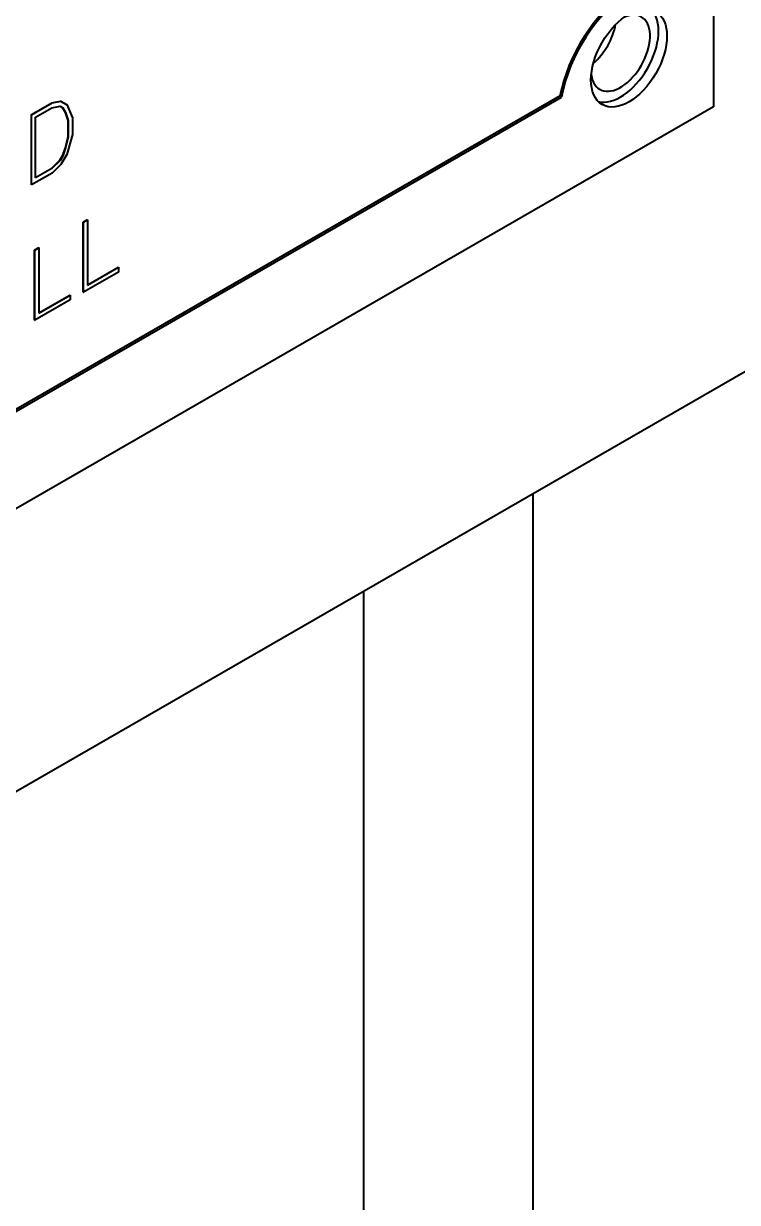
# Model space of a CAD drawing. Header units: millimetres. Extents: x 0 to 5887, y 0 to 4158.
# Drawn here: x 5450.71 to 5465.67, y 3178.06 to 3202.75 of the extents above; entities that cross this region are included whole.
import ezdxf

# ---------------------------------------------------------------- set-up
doc = ezdxf.new("R2010")
doc.units = ezdxf.units.MM
doc.header["$LTSCALE"] = 7
doc.layers.add('가시적인 것(ISO)', color=3, linetype='Continuous', lineweight=40)

msp = doc.modelspace()

# ---------------------------------------------------------------- linework, layer by layer
at = {"layer": '가시적인 것(ISO)'}
for p, q in [((5465.1621, 3250.0556), (5465.1621, 3201.0027)), ((5500.3407, 3215.3327), (5373.0615, 3142.0375)), ((5411.878, 3172.3583), (5461.9808, 3201.2105)), ((5411.9049, 3172.4187), (5461.9495, 3201.2374)), ((5461.953, 3201.2354), (5411.9058, 3172.4151)), ((5450.8758, 3200.8419), (5451.3058, 3201.0895)), ((5450.8793, 3200.8398), (5451.3094, 3201.0875)), ((5451.3058, 3201.0895), (5451.489, 3201.1239)), ((5451.3058, 3201.0895), (5451.3094, 3201.0875)), ((5451.3094, 3201.0875), (5451.4925, 3201.1219)), ((5451.489, 3201.1239), (5451.613, 3201.0533)), ((5451.489, 3201.1239), (5451.4925, 3201.1219)), ((5451.4925, 3201.1219), (5451.6166, 3201.0513)), ((5461.9495, 3201.2374), (5461.953, 3201.2354)), ((5465.1621, 3201.0027), (5408.5936, 3168.4271)), ((5450.8758, 3200.8419), (5450.8793, 3200.8398)), ((5450.8758, 3199.3733), (5450.8758, 3200.8419)), ((5450.8793, 3199.3713), (5450.8793, 3200.8398)), ((5450.9656, 3200.7898), (5451.3058, 3200.9857)), ((5451.3058, 3200.9857), (5451.4783, 3201.0181)), ((5451.5292, 3200.9872), (5451.4782, 3201.0181)), ((5451.4783, 3201.0181), (5451.5327, 3200.9852)), ((5451.5882, 3200.8888), (5451.5292, 3200.9872)), ((5451.5292, 3200.9872), (5451.5327, 3200.9852)), ((5451.5327, 3200.9852), (5451.5918, 3200.8867)), ((5451.6461, 3200.7199), (5451.5882, 3200.8888)), ((5451.5882, 3200.8888), (5451.5918, 3200.8867)), ((5451.5918, 3200.8867), (5451.6497, 3200.7179)), ((5451.613, 3201.0533), (5451.6166, 3201.0513)), ((5451.6166, 3201.0513), (5451.7359, 3200.773)), ((5450.9656, 3199.5207), (5450.9656, 3200.7898)), ((5451.6461, 3200.3825), (5451.6461, 3200.7199)), ((5451.6461, 3200.7199), (5451.6497, 3200.7179)), ((5451.6497, 3200.7179), (5451.6497, 3200.3805)), ((5451.7359, 3200.773), (5451.7359, 3200.4247)), ((5451.5882, 3200.147), (5451.6461, 3200.3825)), ((5451.6497, 3200.3805), (5451.5918, 3200.145)), ((5451.7359, 3200.4247), (5451.6166, 3200.009)), ((5451.6461, 3200.3825), (5451.6497, 3200.3805)), ((5451.5292, 3199.9805), (5451.5882, 3200.147)), ((5451.5918, 3200.145), (5451.5327, 3199.9784)), ((5451.5882, 3200.147), (5451.5918, 3200.145)), ((5451.3023, 3199.7187), (5451.4748, 3199.885)), ((5451.4783, 3199.8829), (5451.3058, 3199.7166)), ((5451.4748, 3199.885), (5451.5292, 3199.9805)), ((5451.4748, 3199.885), (5451.4783, 3199.8829)), ((5451.5327, 3199.9784), (5451.4783, 3199.8829)), ((5451.6166, 3200.009), (5451.4925, 3199.7955)), ((5451.5292, 3199.9805), (5451.5327, 3199.9784)), ((5451.3094, 3199.619), (5450.8793, 3199.3713)), ((5450.9656, 3199.5248), (5451.3023, 3199.7187)), ((5451.3058, 3199.7166), (5450.9656, 3199.5207)), ((5451.3023, 3199.7187), (5451.3058, 3199.7166)), ((5451.4925, 3199.7955), (5451.3094, 3199.619)), ((5450.8758, 3199.3733), (5450.8793, 3199.3713)), ((5451.9616, 3198.5914), (5452.0479, 3198.6411)), ((5451.9651, 3198.5894), (5452.0514, 3198.6391)), ((5452.0479, 3198.6411), (5452.0514, 3198.6391)), ((5452.0514, 3198.6391), (5452.0514, 3197.2703)), ((5451.9616, 3198.5914), (5451.9651, 3198.5894)), ((5451.9616, 3197.1229), (5451.9616, 3198.5914)), ((5451.9651, 3197.1209), (5451.9651, 3198.5894)), ((5450.9455, 3198.0063), (5451.0317, 3198.056)), ((5450.9455, 3198.0063), (5450.949, 3198.0042)), ((5450.9455, 3196.5378), (5450.9455, 3198.0063)), ((5450.949, 3198.0042), (5451.0353, 3198.0539)), ((5450.949, 3196.5357), (5450.949, 3198.0042)), ((5451.0317, 3198.056), (5451.0353, 3198.0539)), ((5451.0353, 3198.0539), (5451.0353, 3196.6851)), ((5452.0514, 3197.2743), (5452.6989, 3197.6472)), ((5452.0514, 3197.2703), (5452.7024, 3197.6452)), ((5452.6989, 3197.6472), (5452.7024, 3197.6452)), ((5452.7024, 3197.6452), (5452.7024, 3197.5454)), ((5452.7024, 3197.5454), (5451.9651, 3197.1209)), ((5451.6863, 3196.9603), (5450.949, 3196.5357)), ((5451.0353, 3196.6892), (5451.6828, 3197.0621)), ((5451.0353, 3196.6851), (5451.6863, 3197.06)), ((5451.6828, 3197.0621), (5451.6863, 3197.06)), ((5451.6863, 3197.06), (5451.6863, 3196.9603)), ((5451.9616, 3197.1229), (5451.9651, 3197.1209)), ((5450.9455, 3196.5378), (5450.949, 3196.5357)), ((5461.3791, 3192.8962), (5461.3791, 3174.4193)), ((5457.8436, 3172.3833), (5457.8436, 3190.8603))]:
    msp.add_line(p, q, dxfattribs=at)
for centre, major_axis, start_param, end_param in [((5463.4904, 3201.6751), (1.1216, 1.9477), 0.8662081, 2.1070361), ((5463.4939, 3201.6731), (-1.1216, -1.9477), 4.0078008, 5.2486288), ((5463.4939, 3201.6731), (1.0966, 1.9043), 0.8452807, 2.1247214), ((5463.2176, 3202.1304), (0.4367, 0.7583), 2.4880004, 6.9367776), ((5463.2176, 3202.1304), (-0.5614, -0.9749), 0.157482, 2.9841107), ((5462.5105, 3202.5376), (0.4367, 0.7583), 4.1505338, 5.2742441)]:
    msp.add_ellipse(centre, major_axis=major_axis, ratio=0.5780931, start_param=start_param, end_param=end_param, dxfattribs=at)
msp.add_ellipse((5463.3944, 3202.0286), major_axis=(0.5614, 0.9749), ratio=0.5780931, dxfattribs=at)

doc.saveas('drawing.dxf')
